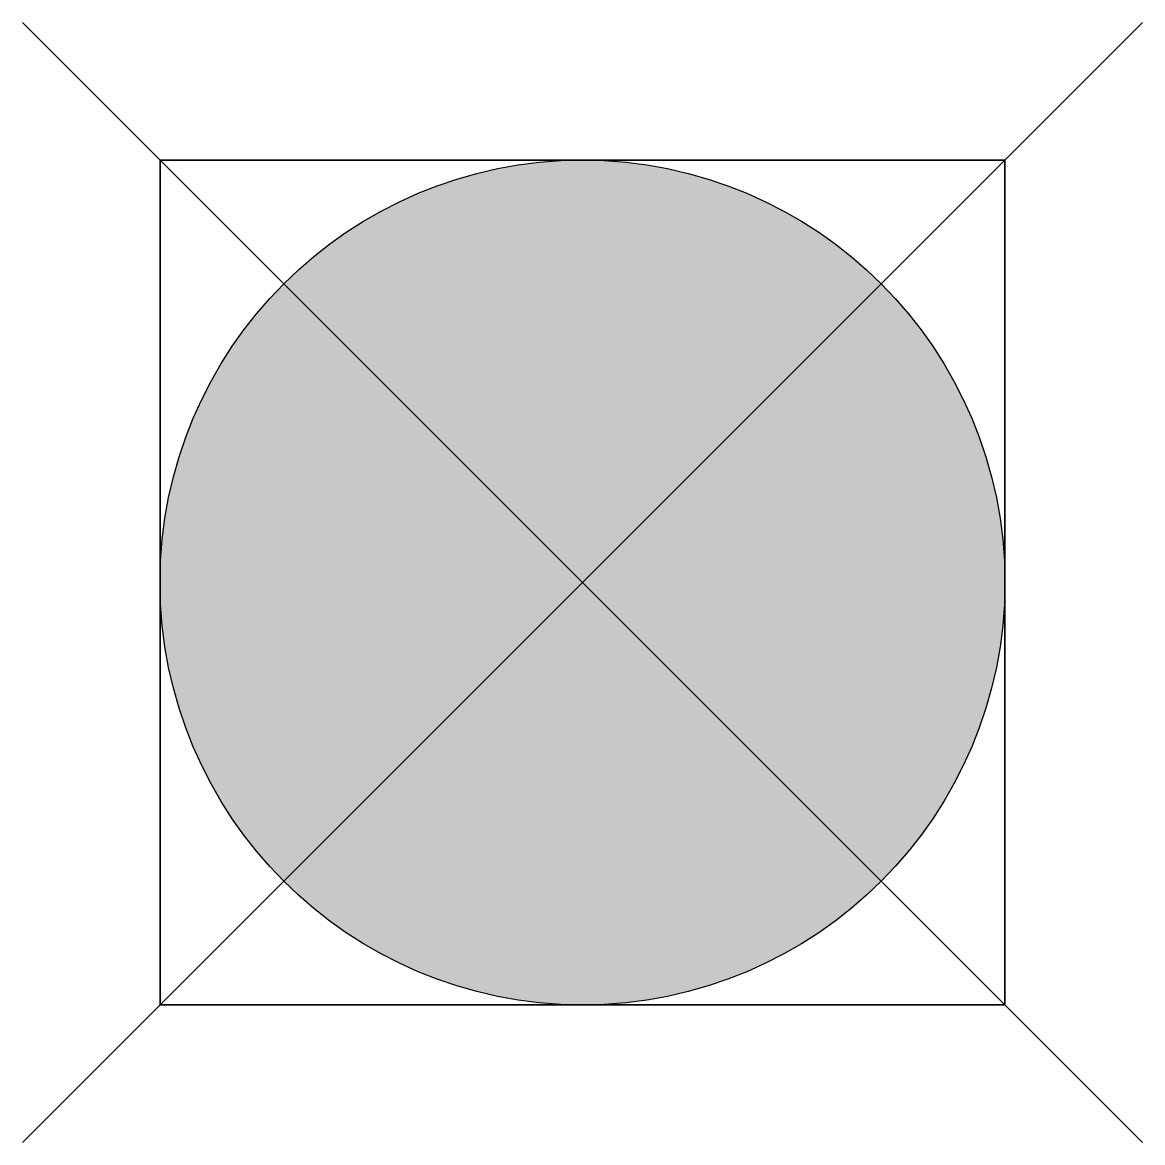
# Model space of a CAD drawing. Extents: x -2.65 to 2.65, y -2.65 to 2.65.
import ezdxf

# ---------------------------------------------------------------- set-up
doc = ezdxf.new("R2010")
doc.units = 0
doc.header["$LTSCALE"] = 0.2

msp = doc.modelspace()

# ---------------------------------------------------------------- hatches: boundary and pattern name
h = msp.add_hatch(color=256)
edge = h.paths.add_edge_path()
edge.add_arc((0, 0), 2, 0, 360)

# ---------------------------------------------------------------- linework, layer by layer
at = {"ltscale": 0.1, "flags": 128}
for points in [[(-2.6517, 2.6517), (2.6517, -2.6517)], [(2.6517, 2.6517), (-2.6517, -2.6517)]]:
    msp.add_lwpolyline(points, dxfattribs=at)
at = {"flags": 128}
msp.add_lwpolyline([(-2.0001, 2.0001), (1.9999, 2.0001), (1.9999, -1.9999), (-2.0001, -1.9999)], close=True, dxfattribs=at)
at = {"lineweight": -3, "flags": 128}
msp.add_lwpolyline([(2.0001, -1.9999), (1.9999, 2.0001), (-2.0001, 1.9999), (-1.9999, -2.0001)], close=True, dxfattribs=at)
at = {"lineweight": -3}
msp.add_circle((0, 0), 2, dxfattribs=at)

doc.saveas('drawing.dxf')
